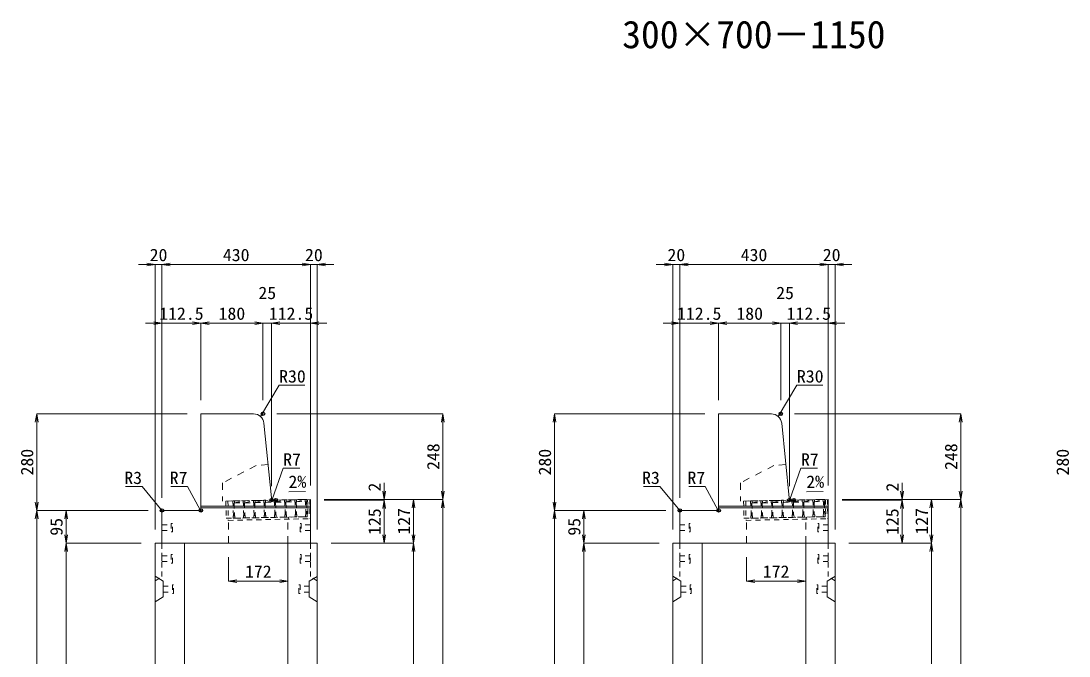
# Model space of a CAD drawing. Units: millimetres at full size; some dimension numbers follow another scale. Extents: x -18734 to 51600, y -18820 to 17820.
# Drawn here: x 16776 to 19813, y 10773 to 12614 of the extents above; entities that cross this region are included whole.
import ezdxf
from ezdxf.enums import TextEntityAlignment as Align

# ---------------------------------------------------------------- set-up
doc = ezdxf.new("R2010")
doc.units = ezdxf.units.MM
doc.header["$LTSCALE"] = 20
doc.header["$PDMODE"] = 32
doc.header["$PDSIZE"] = 10
doc.linetypes.add('USER1', pattern=[2, 1, -1])
doc.linetypes.add('USER2', pattern=[1.35, 0.75, -0.6])
for name, color, linetype, lineweight in [('インサート', 3, 'USER2', 9), ('グレーチング', 7, 'USER2', 5), ('受枠', 3, 'USER2', 9), ('寸法線', 7, 'Continuous', 13), ('引出線', 4, 'Continuous', 13), ('本体', 2, 'Continuous', 13), ('目地', 132, 'Continuous', 5)]:
    doc.layers.add(name, color=color, linetype=linetype, lineweight=lineweight)
doc.layers.add('作業エリア', color=11, linetype='Continuous')
doc.layers.add('文字', color=7, linetype='Continuous')
doc.styles.add('ＭＳ 明朝', font='')
doc.styles.get('ＭＳ 明朝').set_extended_font_data('MS Mincho')

# ---------------------------------------------------------------- blocks, each defined once
blk = doc.blocks.new('open_arrow')
at = {"color": 0, "linetype": 'Continuous', "lineweight": -2}
blk.add_lwpolyline([(7.5, 1.25), (0, 0), (7.5, -1.25)], dxfattribs=at)

msp = doc.modelspace()

# ---------------------------------------------------------------- linework, layer by layer
at = {"layer": 'インサート'}
for p, q in [((17185, 11153.5), (17212, 11153.5)), ((17185, 11153.5), (17185, 11136.5)), ((17215, 11157.5), (17212, 11157.5)), ((17212, 11157.5), (17212, 11132.5)), ((17215, 11132.5), (17215, 11157.5)), ((17585, 11157.5), (17588, 11157.5)), ((17585, 11132.5), (17585, 11157.5)), ((17588, 11157.5), (17588, 11132.5)), ((17615, 11153.5), (17588, 11153.5)), ((17615, 11153.5), (17615, 11136.5)), ((18685, 11153.5), (18712, 11153.5)), ((18685, 11153.5), (18685, 11136.5)), ((18715, 11157.5), (18712, 11157.5)), ((18712, 11157.5), (18712, 11132.5)), ((18715, 11132.5), (18715, 11157.5)), ((19085, 11157.5), (19088, 11157.5)), ((19085, 11132.5), (19085, 11157.5)), ((19088, 11157.5), (19088, 11132.5)), ((19115, 11153.5), (19088, 11153.5)), ((19115, 11153.5), (19115, 11136.5)), ((17185, 11136.5), (17212, 11136.5)), ((17212, 11132.5), (17215, 11132.5)), ((17588, 11132.5), (17585, 11132.5)), ((17615, 11136.5), (17588, 11136.5)), ((18685, 11136.5), (18712, 11136.5)), ((18712, 11132.5), (18715, 11132.5)), ((19088, 11132.5), (19085, 11132.5)), ((19115, 11136.5), (19088, 11136.5)), ((17185, 11063.5), (17212, 11063.5)), ((17185, 11063.5), (17185, 11046.5)), ((17215, 11067.5), (17212, 11067.5)), ((17212, 11067.5), (17212, 11042.5)), ((17215, 11042.5), (17215, 11067.5)), ((17585, 11067.5), (17588, 11067.5)), ((17585, 11042.5), (17585, 11067.5)), ((17588, 11067.5), (17588, 11042.5)), ((17615, 11063.5), (17588, 11063.5)), ((17615, 11063.5), (17615, 11046.5)), ((18685, 11063.5), (18712, 11063.5)), ((18685, 11063.5), (18685, 11046.5)), ((18715, 11067.5), (18712, 11067.5)), ((18712, 11067.5), (18712, 11042.5)), ((18715, 11042.5), (18715, 11067.5)), ((19085, 11067.5), (19088, 11067.5)), ((19085, 11042.5), (19085, 11067.5)), ((19088, 11067.5), (19088, 11042.5)), ((19115, 11063.5), (19088, 11063.5)), ((19115, 11063.5), (19115, 11046.5)), ((17185, 11046.5), (17212, 11046.5)), ((17212, 11042.5), (17215, 11042.5)), ((17588, 11042.5), (17585, 11042.5)), ((17615, 11046.5), (17588, 11046.5)), ((18685, 11046.5), (18712, 11046.5)), ((18712, 11042.5), (18715, 11042.5)), ((19088, 11042.5), (19085, 11042.5)), ((19115, 11046.5), (19088, 11046.5)), ((17188.2, 10975.5), (17215.2, 10975.5)), ((17188.2, 10975.5), (17188.2, 10958.5)), ((17218.2, 10979.5), (17215.2, 10979.5)), ((17215.2, 10979.5), (17215.2, 10954.5)), ((17218.2, 10954.5), (17218.2, 10979.5)), ((17581.8, 10979.5), (17584.8, 10979.5)), ((17581.8, 10954.5), (17581.8, 10979.5)), ((17584.8, 10979.5), (17584.8, 10954.5)), ((17611.8, 10975.5), (17584.8, 10975.5)), ((17611.8, 10975.5), (17611.8, 10958.5)), ((18688.2, 10975.5), (18715.2, 10975.5)), ((18688.2, 10975.5), (18688.2, 10958.5)), ((18718.2, 10979.5), (18715.2, 10979.5)), ((18715.2, 10979.5), (18715.2, 10954.5)), ((18718.2, 10954.5), (18718.2, 10979.5)), ((19081.8, 10979.5), (19084.8, 10979.5)), ((19081.8, 10954.5), (19081.8, 10979.5)), ((19084.8, 10979.5), (19084.8, 10954.5)), ((19111.8, 10975.5), (19084.8, 10975.5)), ((19111.8, 10975.5), (19111.8, 10958.5)), ((17188.2, 10958.5), (17215.2, 10958.5)), ((17215.2, 10954.5), (17218.2, 10954.5)), ((17584.8, 10954.5), (17581.8, 10954.5)), ((17611.8, 10958.5), (17584.8, 10958.5)), ((18688.2, 10958.5), (18715.2, 10958.5)), ((18715.2, 10954.5), (18718.2, 10954.5)), ((19084.8, 10954.5), (19081.8, 10954.5)), ((19111.8, 10958.5), (19084.8, 10958.5))]:
    msp.add_line(p, q, dxfattribs=at)
at = {"layer": 'グレーチング'}
for p, q in [((17389.92, 11222.5), (17604.88, 11226.8)), ((17395.04, 11216.6), (17419.92, 11223.1)), ((17395.04, 11216.6), (17420.04, 11217.1)), ((17425.04, 11217.2), (17449.91, 11223.7)), ((17425.04, 11217.2), (17450.03, 11217.7)), ((17455.03, 11217.8), (17479.91, 11224.3)), ((17455.03, 11217.8), (17480.03, 11218.3)), ((17485.03, 11218.4), (17509.9, 11224.9)), ((17485.03, 11218.4), (17510.02, 11218.9)), ((17515.02, 11219), (17539.89, 11225.5)), ((17515.02, 11219), (17540.01, 11219.5)), ((17545.01, 11219.6), (17569.89, 11226.1)), ((17545.01, 11219.6), (17570.01, 11220.1)), ((17575.01, 11220.2), (17599.88, 11226.7)), ((17575.01, 11220.2), (17600, 11220.7)), ((18889.92, 11222.5), (19104.88, 11226.8)), ((18895.04, 11216.6), (18919.92, 11223.1)), ((18895.04, 11216.6), (18920.04, 11217.1)), ((18925.04, 11217.2), (18949.91, 11223.7)), ((18925.04, 11217.2), (18950.03, 11217.7)), ((18955.03, 11217.8), (18979.91, 11224.3)), ((18955.03, 11217.8), (18980.03, 11218.3)), ((18985.03, 11218.4), (19009.9, 11224.9)), ((18985.03, 11218.4), (19010.02, 11218.9)), ((19015.02, 11219), (19039.89, 11225.5)), ((19015.02, 11219), (19040.01, 11219.5)), ((19045.01, 11219.6), (19069.89, 11226.1)), ((19045.01, 11219.6), (19070.01, 11220.1)), ((19075.01, 11220.2), (19099.88, 11226.7)), ((19075.01, 11220.2), (19100, 11220.7)), ((17390.92, 11172.51), (17605.88, 11176.81)), ((18890.92, 11172.51), (19105.88, 11176.81))]:
    msp.add_line(p, q, dxfattribs=at)
for points in [[(17389.92, 11222.5), (17394.92, 11222.6), (17395.04, 11216.6), (17394.06, 11215.58), (17394.78, 11179.59), (17395.8, 11178.61), (17395.92, 11172.61), (17390.92, 11172.51), (17390.8, 11178.51), (17391.78, 11179.53), (17391.06, 11215.52), (17390.04, 11216.5)], [(17419.92, 11223.1), (17424.92, 11223.2), (17425.04, 11217.2), (17424.06, 11216.18), (17424.78, 11180.19), (17425.8, 11179.21), (17425.92, 11173.21), (17420.92, 11173.11), (17420.8, 11179.11), (17421.78, 11180.13), (17421.06, 11216.12), (17420.04, 11217.1)], [(17449.91, 11223.7), (17454.91, 11223.8), (17455.03, 11217.8), (17454.05, 11216.78), (17454.77, 11180.79), (17455.79, 11179.81), (17455.91, 11173.81), (17450.91, 11173.71), (17450.79, 11179.71), (17451.77, 11180.73), (17451.05, 11216.72), (17450.03, 11217.7)], [(17479.91, 11224.3), (17484.91, 11224.4), (17485.03, 11218.4), (17484.05, 11217.38), (17484.77, 11181.39), (17485.79, 11180.41), (17485.91, 11174.41), (17480.91, 11174.31), (17480.79, 11180.31), (17481.77, 11181.33), (17481.05, 11217.32), (17480.03, 11218.3)], [(17509.9, 11224.9), (17514.9, 11225), (17515.02, 11219), (17514.04, 11217.98), (17514.76, 11181.99), (17515.78, 11181.01), (17515.9, 11175.01), (17510.9, 11174.91), (17510.78, 11180.91), (17511.76, 11181.93), (17511.04, 11217.92), (17510.02, 11218.9)], [(17539.89, 11225.5), (17544.89, 11225.6), (17545.01, 11219.6), (17544.03, 11218.58), (17544.75, 11182.59), (17545.77, 11181.61), (17545.89, 11175.61), (17540.89, 11175.51), (17540.77, 11181.51), (17541.75, 11182.53), (17541.03, 11218.52), (17540.01, 11219.5)], [(17569.89, 11226.1), (17574.89, 11226.2), (17575.01, 11220.2), (17574.03, 11219.18), (17574.75, 11183.19), (17575.77, 11182.21), (17575.89, 11176.21), (17570.89, 11176.11), (17570.77, 11182.11), (17571.75, 11183.13), (17571.03, 11219.12), (17570.01, 11220.1)], [(17599.88, 11226.7), (17604.88, 11226.8), (17605, 11220.8), (17604.02, 11219.78), (17604.74, 11183.79), (17605.76, 11182.81), (17605.88, 11176.81), (17600.88, 11176.71), (17600.76, 11182.71), (17601.74, 11183.73), (17601.02, 11219.72), (17600, 11220.7)], [(18889.92, 11222.5), (18894.92, 11222.6), (18895.04, 11216.6), (18894.06, 11215.58), (18894.78, 11179.59), (18895.8, 11178.61), (18895.92, 11172.61), (18890.92, 11172.51), (18890.8, 11178.51), (18891.78, 11179.53), (18891.06, 11215.52), (18890.04, 11216.5)], [(18919.92, 11223.1), (18924.92, 11223.2), (18925.04, 11217.2), (18924.06, 11216.18), (18924.78, 11180.19), (18925.8, 11179.21), (18925.92, 11173.21), (18920.92, 11173.11), (18920.8, 11179.11), (18921.78, 11180.13), (18921.06, 11216.12), (18920.04, 11217.1)], [(18949.91, 11223.7), (18954.91, 11223.8), (18955.03, 11217.8), (18954.05, 11216.78), (18954.77, 11180.79), (18955.79, 11179.81), (18955.91, 11173.81), (18950.91, 11173.71), (18950.79, 11179.71), (18951.77, 11180.73), (18951.05, 11216.72), (18950.03, 11217.7)], [(18979.91, 11224.3), (18984.91, 11224.4), (18985.03, 11218.4), (18984.05, 11217.38), (18984.77, 11181.39), (18985.79, 11180.41), (18985.91, 11174.41), (18980.91, 11174.31), (18980.79, 11180.31), (18981.77, 11181.33), (18981.05, 11217.32), (18980.03, 11218.3)], [(19009.9, 11224.9), (19014.9, 11225), (19015.02, 11219), (19014.04, 11217.98), (19014.76, 11181.99), (19015.78, 11181.01), (19015.9, 11175.01), (19010.9, 11174.91), (19010.78, 11180.91), (19011.76, 11181.93), (19011.04, 11217.92), (19010.02, 11218.9)], [(19039.89, 11225.5), (19044.89, 11225.6), (19045.01, 11219.6), (19044.03, 11218.58), (19044.75, 11182.59), (19045.77, 11181.61), (19045.89, 11175.61), (19040.89, 11175.51), (19040.77, 11181.51), (19041.75, 11182.53), (19041.03, 11218.52), (19040.01, 11219.5)], [(19069.89, 11226.1), (19074.89, 11226.2), (19075.01, 11220.2), (19074.03, 11219.18), (19074.75, 11183.19), (19075.77, 11182.21), (19075.89, 11176.21), (19070.89, 11176.11), (19070.77, 11182.11), (19071.75, 11183.13), (19071.03, 11219.12), (19070.01, 11220.1)], [(19099.88, 11226.7), (19104.88, 11226.8), (19105, 11220.8), (19104.02, 11219.78), (19104.74, 11183.79), (19105.76, 11182.81), (19105.88, 11176.81), (19100.88, 11176.71), (19100.76, 11182.71), (19101.74, 11183.73), (19101.02, 11219.72), (19100, 11220.7)]]:
    msp.add_lwpolyline(points, close=True, dxfattribs=at)
at = {"layer": '作業エリア'}
for p in [(17477.5, 11475), (18977.5, 11475), (17502.5, 11225), (17515, 11225), (19002.5, 11225), (19015, 11225), (17185, 11195), (17297.5, 11195), (18685, 11195), (18797.5, 11195)]:
    msp.add_point(p, dxfattribs=at)
at = {"layer": '受枠'}
for p, q in [((17369.93, 11222.1), (17612.88, 11226.96)), ((17369.93, 11222.1), (17370.93, 11172.11)), ((17375.93, 11222.22), (17377.05, 11166.23)), ((17606.88, 11226.84), (17607.88, 11176.85)), ((17612.88, 11226.96), (17614, 11170.97)), ((18869.93, 11222.1), (19112.88, 11226.96)), ((18869.93, 11222.1), (18870.93, 11172.11)), ((18875.93, 11222.22), (18877.05, 11166.23)), ((19106.88, 11226.84), (19107.88, 11176.85)), ((19112.88, 11226.96), (19114, 11170.97)), ((17370.93, 11172.11), (17607.88, 11176.85)), ((17550.89, 11175.71), (17551.01, 11169.71)), ((18870.93, 11172.11), (19107.88, 11176.85)), ((19050.89, 11175.71), (19051.01, 11169.71)), ((17377.05, 11166.23), (17614, 11170.97)), ((18877.05, 11166.23), (19114, 11170.97))]:
    msp.add_line(p, q, dxfattribs=at)
at = {"layer": '寸法線'}
for p, q in [((17233, 11907.69), (17117, 11907.69)), ((17165, 11140), (17165, 11907.69)), ((17185, 11907.69), (17615, 11907.69)), ((17185, 11232), (17185, 11907.69)), ((17185, 11232), (17185, 11907.69)), ((17567, 11907.69), (17683, 11907.69)), ((17615, 11267), (17615, 11907.69)), ((17615, 11267), (17615, 11907.69)), ((17635, 11140), (17635, 11907.69)), ((18733, 11907.69), (18617, 11907.69)), ((18665, 11140), (18665, 11907.69)), ((18685, 11907.69), (19115, 11907.69)), ((18685, 11232), (18685, 11907.69)), ((18685, 11232), (18685, 11907.69)), ((19067, 11907.69), (19183, 11907.69)), ((19115, 11267), (19115, 11907.69)), ((19115, 11267), (19115, 11907.69)), ((19135, 11140), (19135, 11907.69)), ((17137, 11737.69), (17297.5, 11737.69)), ((17185, 11232), (17185, 11737.69)), ((17297.5, 11737.69), (17477.5, 11737.69)), ((17297.5, 11515), (17297.5, 11737.69)), ((17297.5, 11515), (17297.5, 11737.69)), ((17429.5, 11737.69), (17550.5, 11737.69)), ((17477.5, 11515), (17477.5, 11737.69)), ((17477.5, 11515), (17477.5, 11737.69)), ((17502.5, 11265), (17502.5, 11737.69)), ((17502.5, 11737.69), (17663, 11737.69)), ((17502.5, 11265), (17502.5, 11737.69)), ((17615, 11267), (17615, 11737.69)), ((18637, 11737.69), (18797.5, 11737.69)), ((18685, 11232), (18685, 11737.69)), ((18797.5, 11737.69), (18977.5, 11737.69)), ((18797.5, 11515), (18797.5, 11737.69)), ((18797.5, 11515), (18797.5, 11737.69)), ((18929.5, 11737.69), (19050.5, 11737.69)), ((18977.5, 11515), (18977.5, 11737.69)), ((18977.5, 11515), (18977.5, 11737.69)), ((19002.5, 11265), (19002.5, 11737.69)), ((19002.5, 11737.69), (19163, 11737.69)), ((19002.5, 11265), (19002.5, 11737.69)), ((19115, 11267), (19115, 11737.69)), ((16822.06, 11195), (16822.06, 11475)), ((17257.5, 11475), (16822.06, 11475)), ((17517.5, 11475), (17998.78, 11475)), ((17998.78, 11227), (17998.78, 11475)), ((18322.06, 11195), (18322.06, 11475)), ((18757.5, 11475), (18322.06, 11475)), ((19017.5, 11475), (19498.78, 11475)), ((19498.78, 11227), (19498.78, 11475)), ((17828.78, 11177), (17828.78, 11275)), ((19328.78, 11177), (19328.78, 11275)), ((17655, 11227), (17998.78, 11227)), ((17655, 11227), (17913.78, 11227)), ((17655, 11227), (17828.78, 11227)), ((17655, 11227), (17998.78, 11227)), ((17655, 11225), (17828.78, 11225)), ((17655, 11225), (17828.78, 11225)), ((17828.78, 11100), (17828.78, 11225)), ((17913.78, 11100), (17913.78, 11227)), ((17998.78, 11227), (17998.78, 10050)), ((19155, 11227), (19498.78, 11227)), ((19155, 11227), (19413.78, 11227)), ((19155, 11227), (19328.78, 11227)), ((19155, 11227), (19498.78, 11227)), ((19155, 11225), (19328.78, 11225)), ((19155, 11225), (19328.78, 11225)), ((19328.78, 11100), (19328.78, 11225)), ((19413.78, 11100), (19413.78, 11227)), ((19498.78, 11227), (19498.78, 9950)), ((16822.06, 10050), (16822.06, 11195)), ((17145, 11195), (16822.06, 11195)), ((17145, 11195), (16822.06, 11195)), ((16907.06, 11100), (16907.06, 11195)), ((17145, 11195), (16907.06, 11195)), ((18322.06, 9950), (18322.06, 11195)), ((18645, 11195), (18322.06, 11195)), ((18645, 11195), (18322.06, 11195)), ((18407.06, 11100), (18407.06, 11195)), ((18645, 11195), (18407.06, 11195)), ((16907.06, 11100), (16907.06, 10300)), ((17125, 11100), (16907.06, 11100)), ((17125, 11100), (16907.06, 11100)), ((17675, 11100), (17913.78, 11100)), ((17675, 11100), (17913.78, 11100)), ((17675, 11100), (17828.78, 11100)), ((17913.78, 11100), (17913.78, 10050)), ((18407.06, 11100), (18407.06, 10300)), ((18625, 11100), (18407.06, 11100)), ((18625, 11100), (18407.06, 11100)), ((19175, 11100), (19413.78, 11100)), ((19175, 11100), (19413.78, 11100)), ((19175, 11100), (19328.78, 11100)), ((19413.78, 11100), (19413.78, 9950)), ((17378, 11060), (17378, 10989.77)), ((18878, 11060), (18878, 10989.77)), ((17378, 10989.77), (17550, 10989.77)), ((18878, 10989.77), (19050, 10989.77))]:
    msp.add_line(p, q, dxfattribs=at)
at = {"layer": '引出線'}
for points in [[(17470.48, 11467.24), (17524.33, 11558.64), (17599, 11558.64)], [(18970.48, 11467.24), (19024.33, 11558.64), (19099, 11558.64)], [(17504.14, 11226.81), (17536.08, 11317.58), (17584.01, 11317.58)], [(19004.14, 11226.81), (19036.08, 11317.58), (19084.01, 11317.58)], [(17185.88, 11194.12), (17127.15, 11264.49), (17079.43, 11264.49)], [(17295.45, 11197.05), (17258.75, 11264.49), (17210.82, 11264.49)], [(18685.88, 11194.12), (18627.15, 11264.49), (18579.43, 11264.49)], [(18795.45, 11197.05), (18758.75, 11264.49), (18710.82, 11264.49)], [(17552.12, 11249.12), (17600.83, 11250.1), (17552.08, 11249.12)], [(19052.12, 11249.12), (19100.83, 11250.1), (19052.08, 11249.12)]]:
    msp.add_lwpolyline(points, dxfattribs=at)
at = {"layer": '本体'}
for p, q in [((17297.5, 11475), (17297.5, 11202)), ((17297.5, 11475), (17450.35, 11475)), ((17480.2, 11447.99), (17501.87, 11231.3)), ((18797.5, 11475), (18797.5, 11202)), ((18797.5, 11475), (18950.35, 11475)), ((18980.2, 11447.99), (19001.87, 11231.3)), ((17515, 11225), (17508.83, 11225)), ((17615, 11227), (17515, 11225)), ((17615, 11227), (17615, 11100)), ((19015, 11225), (19008.83, 11225)), ((19115, 11227), (19015, 11225)), ((19115, 11227), (19115, 11100)), ((17185, 11192), (17185, 11100)), ((17290.5, 11195), (17188, 11195)), ((18685, 11192), (18685, 11100)), ((18790.5, 11195), (18688, 11195)), ((17165, 11100), (17165, 10050)), ((17165, 11100), (17250, 11100)), ((17185, 11100), (17615, 11100)), ((17250, 11100), (17250, 10370.53)), ((17550, 11100), (17635, 11100)), ((17550, 11100), (17550, 10370.53)), ((17635, 11100), (17635, 10050)), ((18665, 11100), (18665, 9950)), ((18665, 11100), (18750, 11100)), ((18685, 11100), (19115, 11100)), ((18750, 11100), (18750, 10370.53)), ((19050, 11100), (19135, 11100)), ((19050, 11100), (19050, 10370.53)), ((19135, 11100), (19135, 9950))]:
    msp.add_line(p, q, dxfattribs=at)
at = {"layer": '本体', "linetype": 'USER1'}
for p, q in [((17492.2, 11328), (17457.5, 11325)), ((18992.2, 11328), (18957.5, 11325)), ((17457.5, 11325), (17360.5, 11275)), ((18957.5, 11325), (18860.5, 11275)), ((17360.5, 11275), (17360.5, 11221.91)), ((18860.5, 11275), (18860.5, 11221.91)), ((17515, 11225), (17360.5, 11221.91)), ((19015, 11225), (18860.5, 11221.91)), ((17550, 11100), (17550, 11175.69)), ((19050, 11100), (19050, 11175.69)), ((17378, 11100), (17378, 11172.25)), ((18878, 11100), (18878, 11172.25))]:
    msp.add_line(p, q, dxfattribs=at)
at = {"layer": '本体', "linetype": 'USER2', "lineweight": 9}
for p, q in [((17185, 11003), (17185, 11100)), ((17615, 11003), (17615, 11100)), ((18685, 11003), (18685, 11100)), ((19115, 11003), (19115, 11100)), ((17165, 10990.5), (17185, 11003)), ((17635, 10990.5), (17615, 11003)), ((18665, 10990.5), (18685, 11003)), ((19135, 10990.5), (19115, 11003))]:
    msp.add_line(p, q, dxfattribs=at)
at = {"layer": '本体', "lineweight": 9}
for p, q in [((17165, 11004), (17188.2, 10989.5)), ((17634.58, 11003.74), (17611.8, 10989.5)), ((18665, 11004), (18688.2, 10989.5)), ((19134.58, 11003.74), (19111.8, 10989.5)), ((17188.2, 10989.5), (17188.2, 10944.5)), ((17611.8, 10989.5), (17611.8, 10944.5)), ((18688.2, 10989.5), (18688.2, 10944.5)), ((19111.8, 10989.5), (19111.8, 10944.5)), ((17188.2, 10944.5), (17165, 10930)), ((17611.8, 10944.5), (17635, 10930)), ((18688.2, 10944.5), (18665, 10930)), ((19111.8, 10944.5), (19135, 10930))]:
    msp.add_line(p, q, dxfattribs=at)
at = {"layer": '本体'}
for centre, radius, start, end in [((17450.35, 11445), 30, 5.71059, 90), ((18950.35, 11445), 30, 5.71059, 90), ((17508.83, 11232), 7, 185.71059, 270), ((19008.83, 11232), 7, 185.71059, 270), ((17188, 11192), 3, 90, 180), ((17290.5, 11202), 7, 270, 0), ((18688, 11192), 3, 90, 180), ((18790.5, 11202), 7, 270, 0)]:
    msp.add_arc(centre, radius, start, end, dxfattribs=at)
at = {"layer": '目地'}
for p, q in [((17615, 11207), (17297.5, 11207)), ((19115, 11207), (18797.5, 11207)), ((17615, 11203), (17297.5, 11203)), ((19115, 11203), (18797.5, 11203))]:
    msp.add_line(p, q, dxfattribs=at)

# ---------------------------------------------------------------- block references
at = {"layer": '寸法線', "xscale": 3.2, "yscale": 3.2}
for p, rotation in [((17165, 11907.69), 180), ((17615, 11907.69), 180), ((17615, 11907.69), 180), ((18665, 11907.69), 180), ((19115, 11907.69), 180), ((19115, 11907.69), 180), ((17185, 11737.69), 180), ((17297.5, 11737.69), 180), ((17477.5, 11737.69), 180), ((17477.5, 11737.69), 180), ((18685, 11737.69), 180), ((18797.5, 11737.69), 180), ((18977.5, 11737.69), 180), ((18977.5, 11737.69), 180), ((16822.06, 11475), 270), ((17998.78, 11475), 270), ((18322.06, 11475), 270), ((19498.78, 11475), 270), ((17828.78, 11227), 90), ((17998.78, 11227), 90), ((19328.78, 11227), 90), ((19498.78, 11227), 90), ((16822.06, 11195), 90), ((17828.78, 11225), 270), ((17828.78, 11225), 270), ((17913.78, 11227), 270), ((17998.78, 11227), 270), ((18322.06, 11195), 90), ((19328.78, 11225), 270), ((19328.78, 11225), 270), ((19413.78, 11227), 270), ((19498.78, 11227), 270), ((16822.06, 11195), 270), ((16907.06, 11195), 270), ((18322.06, 11195), 270), ((18407.06, 11195), 270), ((16907.06, 11100), 90), ((17828.78, 11100), 90), ((17913.78, 11100), 90), ((18407.06, 11100), 90), ((19328.78, 11100), 90), ((19413.78, 11100), 90), ((16907.06, 11100), 270), ((17913.78, 11100), 270), ((18407.06, 11100), 270), ((19413.78, 11100), 270), ((17550, 10989.77), 180), ((19050, 10989.77), 180)]:
    msp.add_blockref('open_arrow', p, dxfattribs=dict(at, rotation=rotation))
for p in [(17185, 11907.69), (17185, 11907.69), (17635, 11907.69), (18685, 11907.69), (18685, 11907.69), (19135, 11907.69), (17297.5, 11737.69), (17502.5, 11737.69), (17502.5, 11737.69), (17615, 11737.69), (18797.5, 11737.69), (19002.5, 11737.69), (19002.5, 11737.69), (19115, 11737.69), (17378, 10989.77), (18878, 10989.77)]:
    msp.add_blockref('open_arrow', p, dxfattribs=at)
at = {"layer": '引出線', "xscale": 0.0533, "yscale": 0.0533}
for p, rotation in [((17470.48, 11467.24), 59.5), ((18970.48, 11467.24), 59.5), ((17552.12, 11249.12), 1.1), ((19052.12, 11249.12), 1.1), ((17504.14, 11226.81), 70.6), ((19004.14, 11226.81), 70.6), ((17185.88, 11194.12), 129.8), ((17295.45, 11197.05), 118.6), ((18685.88, 11194.12), 129.8), ((18795.45, 11197.05), 118.6)]:
    msp.add_blockref('open_arrow', p, dxfattribs=dict(at, rotation=rotation))

# ---------------------------------------------------------------- texts
at = {"layer": '寸法線', "style": 'ＭＳ 明朝', "width": 1.05}
for s, p in [('20', (17175, 11935.69)), ('430', (17400, 11935.69)), ('20', (17625, 11935.69)), ('20', (18675, 11935.69)), ('430', (18900, 11935.69)), ('20', (19125, 11935.69)), ('25', (17490, 11825.69)), ('25', (18990, 11825.69)), ('112.5', (17241.25, 11765.69)), ('180', (17387.5, 11765.69)), ('112.5', (17558.75, 11765.69)), ('112.5', (18741.25, 11765.69)), ('180', (18887.5, 11765.69)), ('112.5', (19058.75, 11765.69)), ('172', (17464, 11017.77)), ('172', (18964, 11017.77))]:
    msp.add_text(s, height=36.03, dxfattribs=at).set_placement(p, align=Align.MIDDLE_CENTER)
for s, p in [('248', (17970.78, 11351)), ('248', (19470.78, 11351)), ('280', (16794.06, 11335)), ('280', (18294.06, 11335)), ('280', (19794.06, 11335)), ('2', (17800.78, 11262.59)), ('2', (19300.78, 11262.59)), ('125', (17800.78, 11162.5)), ('127', (17885.78, 11163.5)), ('125', (19300.78, 11162.5)), ('127', (19385.78, 11163.5)), ('95', (16879.06, 11147.5)), ('95', (18379.06, 11147.5))]:
    msp.add_text(s, height=36.03, rotation=90, dxfattribs=at).set_placement(p, align=Align.MIDDLE_CENTER)
at = {"layer": '引出線', "style": 'ＭＳ 明朝', "width": 1.05}
for s, p in [('R30', (17524.33, 11601.84)), ('R30', (19024.33, 11601.84)), ('R7', (17536.08, 11360.78)), ('R7', (19036.08, 11360.78))]:
    msp.add_text(s, height=36.03, dxfattribs=at).set_placement(p, align=Align.TOP_LEFT)
for s, p in [('R3', (17127.15, 11307.69)), ('R7', (17258.75, 11307.69)), ('R3', (18627.15, 11307.69)), ('R7', (18758.75, 11307.69))]:
    msp.add_text(s, height=36.03, dxfattribs=at).set_placement(p, align=Align.TOP_RIGHT)
for p in [(17551.15, 11296.02), (19051.15, 11296.02)]:
    msp.add_text('2%', height=36.03, rotation=1.146, dxfattribs=at).set_placement(p, align=Align.TOP_LEFT)
at = {"layer": '文字', "style": 'ＭＳ 明朝'}
msp.add_text('300×700－1150', height=80.06, dxfattribs=at).set_placement((18899.52, 12575.03), align=Align.MIDDLE_CENTER)

doc.saveas('drawing.dxf')
